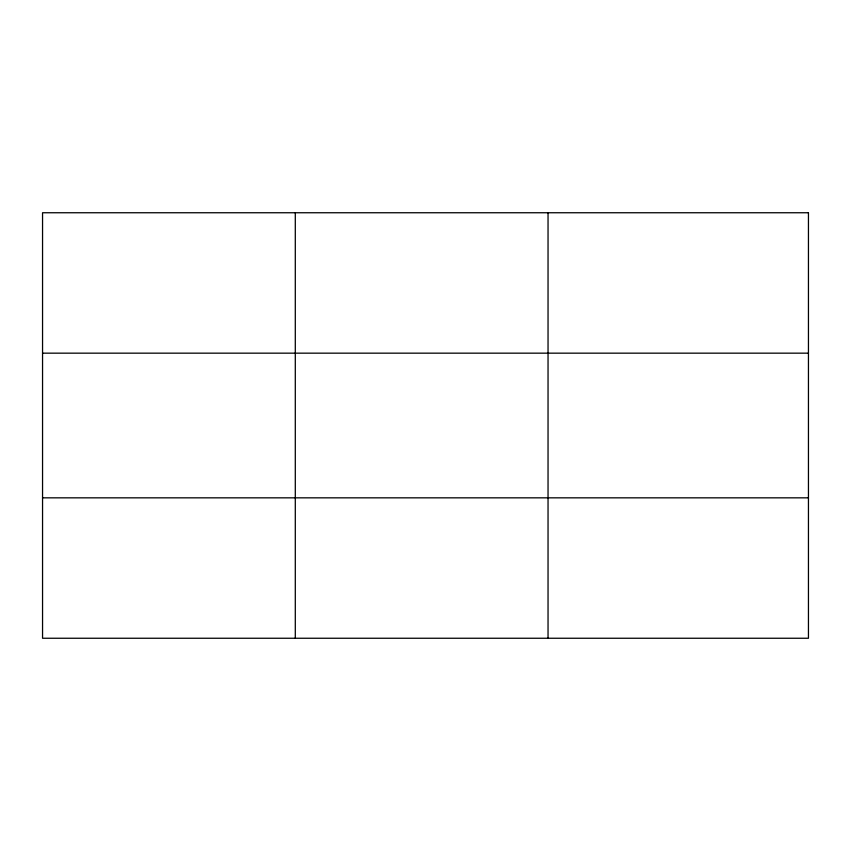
<?xml version="1.0" encoding="UTF-8"?>
<svg xmlns="http://www.w3.org/2000/svg" width="851" height="851" viewBox="0 0 851 851"><rect width="100%" height="100%" fill="white"/><g stroke="black" fill="none" stroke-linecap="round" stroke-linejoin="round"><path stroke-width="1.28" d="M295.297 638.25L295.297 212.75M548.044 638.25L548.044 212.75M42.55 353.165L808.45 353.165M42.55 497.835L808.45 497.835M808.45 212.75L42.55 212.75L42.55 638.25L808.45 638.25L808.45 212.75"/></g></svg>
